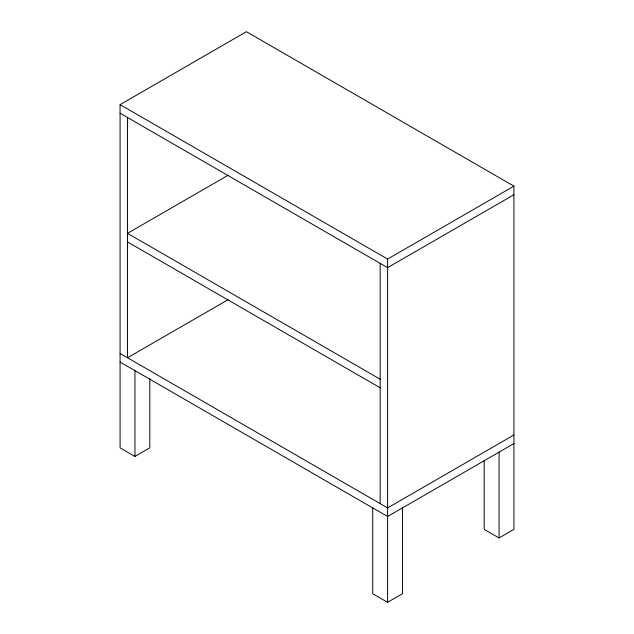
<?xml version="1.0" encoding="UTF-8"?>
<svg xmlns="http://www.w3.org/2000/svg" width="634" height="634" viewBox="0 0 634 634"><rect width="100%" height="100%" fill="white"/><g stroke="black" fill="none" stroke-linecap="round" stroke-linejoin="round"><path stroke-width="0.95" d="M149.806 378.815L149.806 447.85L134.947 456.432L120.08 447.85L120.08 104.634L246.404 31.7L513.92 186.15L513.92 529.366L499.053 537.949L484.194 529.366L484.194 460.332M228.105 175.261L127.513 233.344L380.162 379.203M228.232 299.605L127.513 357.758L127.513 117.504M120.08 104.634L387.596 259.076L513.92 186.15M513.92 194.725L387.596 267.659L120.08 113.217M513.92 434.979L387.596 507.913L120.08 353.471M513.92 443.562L387.596 516.496L120.08 362.046M372.729 507.913L372.729 593.717L387.596 602.3L402.455 593.717L402.455 507.913M127.513 241.919L380.162 387.786M499.053 452.145L499.053 537.949M387.596 259.076L387.596 602.3M380.162 263.372L380.162 503.626M134.947 370.628L134.947 456.432"/></g></svg>
